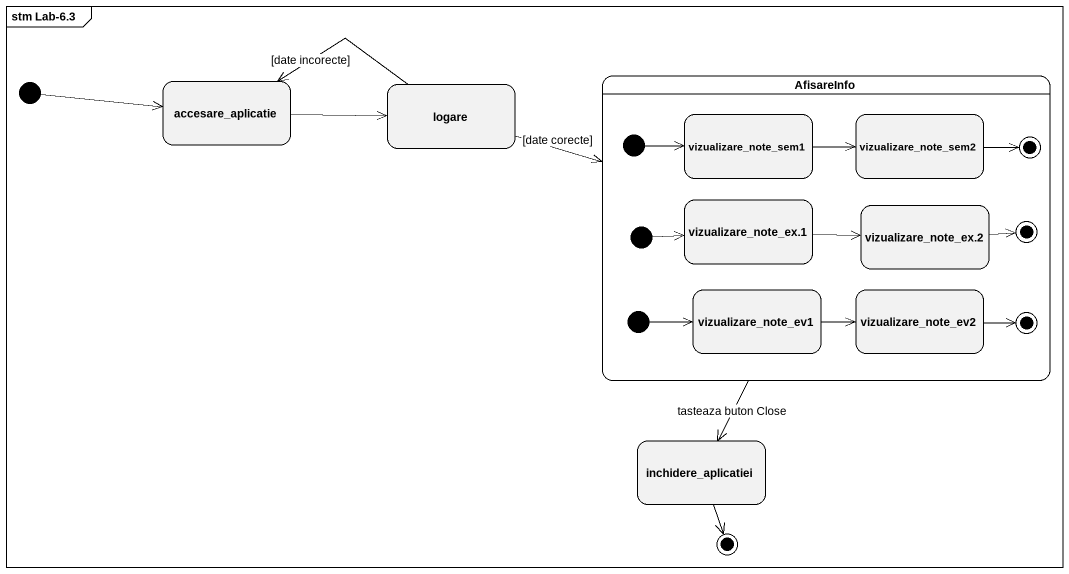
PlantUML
@startuml
mainframe stm Lab-6.3
hide empty description
state accesare_aplicatie
state logare
state AfisareInfo {
  state initial2 <<start>>
  state vizualizare_note_sem1
  state vizualizare_note_sem2
  state final1 <<end>>
  state initial3 <<start>>
  state "vizualizare_note_ex.1" as vizualizare_note_ex_1
  state "vizualizare_note_ex.2" as vizualizare_note_ex_2
  state final2 <<end>>
  state initial4 <<start>>
  state vizualizare_note_ev1
  state vizualizare_note_ev2
  state final3 <<end>>
}
state inchidere_aplicatiei
[*] -right-> accesare_aplicatie
accesare_aplicatie -right-> logare
logare -left-> accesare_aplicatie : [date incorecte]
logare -right-> AfisareInfo : [date corecte]
AfisareInfo --> inchidere_aplicatiei : tasteaza buton Close
initial2 -right-> vizualizare_note_sem1
vizualizare_note_sem1 -right-> vizualizare_note_sem2
vizualizare_note_sem2 -right-> final1
initial3 -right-> vizualizare_note_ex_1
vizualizare_note_ex_1 -right-> vizualizare_note_ex_2
vizualizare_note_ex_2 -right-> final2
initial4 -right-> vizualizare_note_ev1
vizualizare_note_ev1 -right-> vizualizare_note_ev2
vizualizare_note_ev2 -right-> final3
inchidere_aplicatiei --> [*]
@enduml
